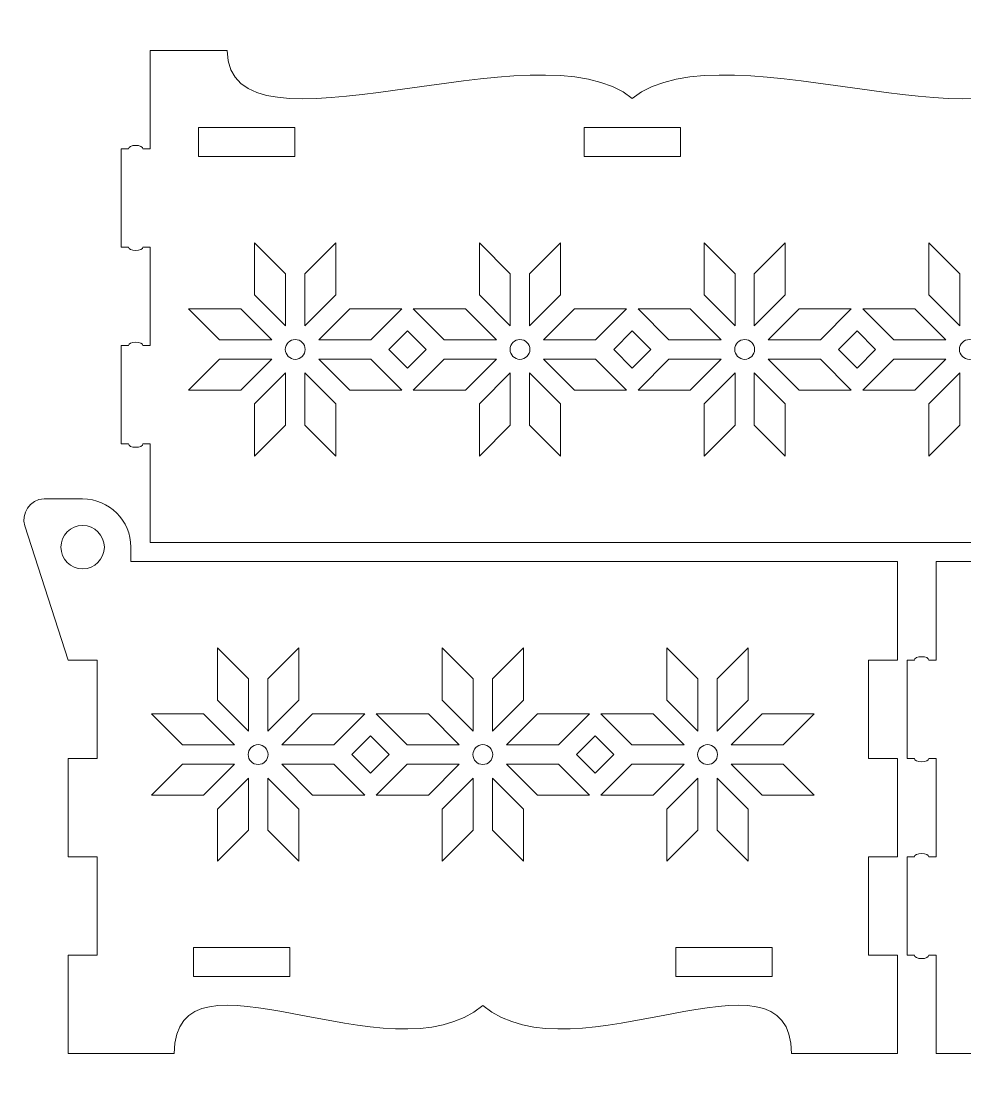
# Model space of a CAD drawing. Header units: centimetres. Extents: x -10.6 to 10.6, y -15 to 14.7.
# Drawn here: x -10.63 to -0.85, y -15.02 to -4.01 of the extents above; entities that cross this region are included whole.
import ezdxf

# ---------------------------------------------------------------- set-up
doc = ezdxf.new("R2010")
doc.units = ezdxf.units.CM
doc.header["$MEASUREMENT"] = 0
doc.layers.add('layer 1', color=7, linetype='Continuous')

msp = doc.modelspace()

# ---------------------------------------------------------------- linework, layer by layer
at = {"layer": 'layer 1', "color": 250, "lineweight": 9}
for points, knots in [([(-4.29466, -4.81625), (-3.33563, -4.01458), (-0.09466, -5.55295), (-0.09466, -4.31625), (-0.09466, -4.31625), (-0.09466, -4.31625), (0.70534, -4.31625), (0.70534, -4.31625), (0.70534, -4.31625), (0.70534, -4.31625), (0.70534, -5.33625), (0.70534, -5.33625), (0.70534, -5.33625), (0.70534, -5.33625), (0.78034, -5.33625), (0.78034, -5.33625), (0.78034, -5.33625), (0.78034, -5.31692), (0.81392, -5.30125), (0.85534, -5.30125), (0.85534, -5.30125), (0.89676, -5.30125), (0.93034, -5.31692), (0.93034, -5.33625), (0.93034, -5.33625), (0.93034, -5.33625), (1.00534, -5.33625), (1.00534, -5.33625), (1.00534, -5.33625), (1.00534, -5.33625), (1.00534, -6.35625), (1.00534, -6.35625), (1.00534, -6.35625), (1.00534, -6.35625), (0.93034, -6.35625), (0.93034, -6.35625), (0.93034, -6.35625), (0.93034, -6.37558), (0.89676, -6.39125), (0.85534, -6.39125), (0.85534, -6.39125), (0.81392, -6.39125), (0.78034, -6.37558), (0.78034, -6.35625), (0.78034, -6.35625), (0.78034, -6.35625), (0.70534, -6.35625), (0.70534, -6.35625), (0.70534, -6.35625), (0.70534, -6.35625), (0.70534, -7.37625), (0.70534, -7.37625), (0.70534, -7.37625), (0.70534, -7.37625), (0.78034, -7.37625), (0.78034, -7.37625), (0.78034, -7.37625), (0.78034, -7.35692), (0.81392, -7.34125), (0.85534, -7.34125), (0.85534, -7.34125), (0.89676, -7.34125), (0.93034, -7.35692), (0.93034, -7.37625), (0.93034, -7.37625), (0.93034, -7.37625), (1.00534, -7.37625), (1.00534, -7.37625), (1.00534, -7.37625), (1.00534, -7.37625), (1.00534, -8.39625), (1.00534, -8.39625), (1.00534, -8.39625), (1.00534, -8.39625), (0.93034, -8.39625), (0.93034, -8.39625), (0.93034, -8.39625), (0.93034, -8.41558), (0.89676, -8.43125), (0.85534, -8.43125), (0.85534, -8.43125), (0.81392, -8.43125), (0.78034, -8.41558), (0.78034, -8.39625), (0.78034, -8.39625), (0.78034, -8.39625), (0.70534, -8.39625), (0.70534, -8.39625), (0.70534, -8.39625), (0.70534, -8.39625), (0.70534, -9.41625), (0.70534, -9.41625), (0.70534, -9.41625), (0.70534, -9.41625), (-9.29466, -9.41625), (-9.29466, -9.41625), (-9.29466, -9.41625), (-9.29466, -9.41625), (-9.29466, -8.39625), (-9.29466, -8.39625), (-9.29466, -8.39625), (-9.29466, -8.39625), (-9.36966, -8.39625), (-9.36966, -8.39625), (-9.36966, -8.39625), (-9.36966, -8.41558), (-9.40324, -8.43125), (-9.44466, -8.43125), (-9.44466, -8.43125), (-9.48608, -8.43125), (-9.51966, -8.41558), (-9.51966, -8.39625), (-9.51966, -8.39625), (-9.51966, -8.39625), (-9.59466, -8.39625), (-9.59466, -8.39625), (-9.59466, -8.39625), (-9.59466, -8.39625), (-9.59466, -7.37625), (-9.59466, -7.37625), (-9.59466, -7.37625), (-9.59466, -7.37625), (-9.51966, -7.37625), (-9.51966, -7.37625), (-9.51966, -7.37625), (-9.51966, -7.35692), (-9.48608, -7.34125), (-9.44466, -7.34125), (-9.44466, -7.34125), (-9.40324, -7.34125), (-9.36966, -7.35692), (-9.36966, -7.37625), (-9.36966, -7.37625), (-9.36966, -7.37625), (-9.29466, -7.37625), (-9.29466, -7.37625), (-9.29466, -7.37625), (-9.29466, -7.37625), (-9.29466, -6.35625), (-9.29466, -6.35625), (-9.29466, -6.35625), (-9.29466, -6.35625), (-9.36966, -6.35625), (-9.36966, -6.35625), (-9.36966, -6.35625), (-9.36966, -6.37558), (-9.40324, -6.39125), (-9.44466, -6.39125), (-9.44466, -6.39125), (-9.48608, -6.39125), (-9.51966, -6.37558), (-9.51966, -6.35625), (-9.51966, -6.35625), (-9.51966, -6.35625), (-9.59466, -6.35625), (-9.59466, -6.35625), (-9.59466, -6.35625), (-9.59466, -6.35625), (-9.59466, -5.33625), (-9.59466, -5.33625), (-9.59466, -5.33625), (-9.59466, -5.33625), (-9.51966, -5.33625), (-9.51966, -5.33625), (-9.51966, -5.33625), (-9.51966, -5.31692), (-9.48608, -5.30125), (-9.44466, -5.30125), (-9.44466, -5.30125), (-9.40324, -5.30125), (-9.36966, -5.31692), (-9.36966, -5.33625), (-9.36966, -5.33625), (-9.36966, -5.33625), (-9.29466, -5.33625), (-9.29466, -5.33625), (-9.29466, -5.33625), (-9.29466, -5.33625), (-9.29466, -4.31625), (-9.29466, -4.31625), (-9.29466, -4.31625), (-9.29466, -4.31625), (-8.49466, -4.31625), (-8.49466, -4.31625), (-8.49466, -4.31625), (-8.49466, -5.55295), (-5.25369, -4.01458), (-4.29466, -4.81625)], [0, 0, 0, 0, 0.02083333, 0.02083333, 0.02083333, 0.02083333, 0.04166667, 0.04166667, 0.04166667, 0.04166667, 0.0625, 0.0625, 0.0625, 0.0625, 0.08333333, 0.08333333, 0.08333333, 0.08333333, 0.10416667, 0.10416667, 0.10416667, 0.10416667, 0.125, 0.125, 0.125, 0.125, 0.14583333, 0.14583333, 0.14583333, 0.14583333, 0.16666667, 0.16666667, 0.16666667, 0.16666667, 0.1875, 0.1875, 0.1875, 0.1875, 0.20833333, 0.20833333, 0.20833333, 0.20833333, 0.22916667, 0.22916667, 0.22916667, 0.22916667, 0.25, 0.25, 0.25, 0.25, 0.27083333, 0.27083333, 0.27083333, 0.27083333, 0.29166667, 0.29166667, 0.29166667, 0.29166667, 0.3125, 0.3125, 0.3125, 0.3125, 0.33333333, 0.33333333, 0.33333333, 0.33333333, 0.35416667, 0.35416667, 0.35416667, 0.35416667, 0.375, 0.375, 0.375, 0.375, 0.39583333, 0.39583333, 0.39583333, 0.39583333, 0.41666667, 0.41666667, 0.41666667, 0.41666667, 0.4375, 0.4375, 0.4375, 0.4375, 0.45833333, 0.45833333, 0.45833333, 0.45833333, 0.47916667, 0.47916667, 0.47916667, 0.47916667, 0.5, 0.5, 0.5, 0.5, 0.52083333, 0.52083333, 0.52083333, 0.52083333, 0.54166667, 0.54166667, 0.54166667, 0.54166667, 0.5625, 0.5625, 0.5625, 0.5625, 0.58333333, 0.58333333, 0.58333333, 0.58333333, 0.60416667, 0.60416667, 0.60416667, 0.60416667, 0.625, 0.625, 0.625, 0.625, 0.64583333, 0.64583333, 0.64583333, 0.64583333, 0.66666667, 0.66666667, 0.66666667, 0.66666667, 0.6875, 0.6875, 0.6875, 0.6875, 0.70833333, 0.70833333, 0.70833333, 0.70833333, 0.72916667, 0.72916667, 0.72916667, 0.72916667, 0.75, 0.75, 0.75, 0.75, 0.77083333, 0.77083333, 0.77083333, 0.77083333, 0.79166667, 0.79166667, 0.79166667, 0.79166667, 0.8125, 0.8125, 0.8125, 0.8125, 0.83333333, 0.83333333, 0.83333333, 0.83333333, 0.85416667, 0.85416667, 0.85416667, 0.85416667, 0.875, 0.875, 0.875, 0.875, 0.89583333, 0.89583333, 0.89583333, 0.89583333, 0.91666667, 0.91666667, 0.91666667, 0.91666667, 0.9375, 0.9375, 0.9375, 0.9375, 0.95833333, 0.95833333, 0.95833333, 0.95833333, 1, 1, 1, 1]), ([(-8.79466, -5.41625), (-8.79466, -5.41625), (-7.79466, -5.41625), (-7.79466, -5.41625), (-7.79466, -5.41625), (-7.79466, -5.41625), (-7.79466, -5.11625), (-7.79466, -5.11625), (-7.79466, -5.11625), (-7.79466, -5.11625), (-8.79466, -5.11625), (-8.79466, -5.11625), (-8.79466, -5.11625), (-8.79466, -5.11625), (-8.79466, -5.41625), (-8.79466, -5.41625)], [0, 0, 0, 0, 0.2, 0.2, 0.2, 0.2, 0.4, 0.4, 0.4, 0.4, 0.6, 0.6, 0.6, 0.6, 1, 1, 1, 1]), ([(-4.79466, -5.41625), (-4.79466, -5.41625), (-3.79466, -5.41625), (-3.79466, -5.41625), (-3.79466, -5.41625), (-3.79466, -5.41625), (-3.79466, -5.11625), (-3.79466, -5.11625), (-3.79466, -5.11625), (-3.79466, -5.11625), (-4.79466, -5.11625), (-4.79466, -5.11625), (-4.79466, -5.11625), (-4.79466, -5.11625), (-4.79466, -5.41625), (-4.79466, -5.41625)], [0, 0, 0, 0, 0.2, 0.2, 0.2, 0.2, 0.4, 0.4, 0.4, 0.4, 0.6, 0.6, 0.6, 0.6, 1, 1, 1, 1]), ([(-8.21128, -6.85098), (-8.21128, -6.85098), (-8.21128, -6.31028), (-8.21128, -6.31028), (-8.21128, -6.31028), (-8.21128, -6.31028), (-7.89005, -6.63151), (-7.89005, -6.63151), (-7.89005, -6.63151), (-7.89005, -6.63151), (-7.89005, -7.17221), (-7.89005, -7.17221), (-7.89005, -7.17221), (-7.89005, -7.17221), (-8.21128, -6.85098), (-8.21128, -6.85098)], [0, 0, 0, 0, 0.2, 0.2, 0.2, 0.2, 0.4, 0.4, 0.4, 0.4, 0.6, 0.6, 0.6, 0.6, 1, 1, 1, 1]), ([(-7.36882, -6.85098), (-7.36882, -6.85098), (-7.36882, -6.31028), (-7.36882, -6.31028), (-7.36882, -6.31028), (-7.36882, -6.31028), (-7.69005, -6.63151), (-7.69005, -6.63151), (-7.69005, -6.63151), (-7.69005, -6.63151), (-7.69005, -7.17221), (-7.69005, -7.17221), (-7.69005, -7.17221), (-7.69005, -7.17221), (-7.36882, -6.85098), (-7.36882, -6.85098)], [0, 0, 0, 0, 0.2, 0.2, 0.2, 0.2, 0.4, 0.4, 0.4, 0.4, 0.6, 0.6, 0.6, 0.6, 1, 1, 1, 1]), ([(-5.88102, -6.85098), (-5.88102, -6.85098), (-5.88102, -6.31028), (-5.88102, -6.31028), (-5.88102, -6.31028), (-5.88102, -6.31028), (-5.55979, -6.63151), (-5.55979, -6.63151), (-5.55979, -6.63151), (-5.55979, -6.63151), (-5.55979, -7.17221), (-5.55979, -7.17221), (-5.55979, -7.17221), (-5.55979, -7.17221), (-5.88102, -6.85098), (-5.88102, -6.85098)], [0, 0, 0, 0, 0.2, 0.2, 0.2, 0.2, 0.4, 0.4, 0.4, 0.4, 0.6, 0.6, 0.6, 0.6, 1, 1, 1, 1]), ([(-5.03856, -6.85098), (-5.03856, -6.85098), (-5.03856, -6.31028), (-5.03856, -6.31028), (-5.03856, -6.31028), (-5.03856, -6.31028), (-5.35979, -6.63151), (-5.35979, -6.63151), (-5.35979, -6.63151), (-5.35979, -6.63151), (-5.35979, -7.17221), (-5.35979, -7.17221), (-5.35979, -7.17221), (-5.35979, -7.17221), (-5.03856, -6.85098), (-5.03856, -6.85098)], [0, 0, 0, 0, 0.2, 0.2, 0.2, 0.2, 0.4, 0.4, 0.4, 0.4, 0.6, 0.6, 0.6, 0.6, 1, 1, 1, 1]), ([(-3.55076, -6.85098), (-3.55076, -6.85098), (-3.55076, -6.31028), (-3.55076, -6.31028), (-3.55076, -6.31028), (-3.55076, -6.31028), (-3.22953, -6.63151), (-3.22953, -6.63151), (-3.22953, -6.63151), (-3.22953, -6.63151), (-3.22953, -7.17221), (-3.22953, -7.17221), (-3.22953, -7.17221), (-3.22953, -7.17221), (-3.55076, -6.85098), (-3.55076, -6.85098)], [0, 0, 0, 0, 0.2, 0.2, 0.2, 0.2, 0.4, 0.4, 0.4, 0.4, 0.6, 0.6, 0.6, 0.6, 1, 1, 1, 1]), ([(-2.7083, -6.85098), (-2.7083, -6.85098), (-2.7083, -6.31028), (-2.7083, -6.31028), (-2.7083, -6.31028), (-2.7083, -6.31028), (-3.02953, -6.63151), (-3.02953, -6.63151), (-3.02953, -6.63151), (-3.02953, -6.63151), (-3.02953, -7.17221), (-3.02953, -7.17221), (-3.02953, -7.17221), (-3.02953, -7.17221), (-2.7083, -6.85098), (-2.7083, -6.85098)], [0, 0, 0, 0, 0.2, 0.2, 0.2, 0.2, 0.4, 0.4, 0.4, 0.4, 0.6, 0.6, 0.6, 0.6, 1, 1, 1, 1]), ([(-1.2205, -6.85098), (-1.2205, -6.85098), (-1.2205, -6.31028), (-1.2205, -6.31028), (-1.2205, -6.31028), (-1.2205, -6.31028), (-0.89927, -6.63151), (-0.89927, -6.63151), (-0.89927, -6.63151), (-0.89927, -6.63151), (-0.89927, -7.17221), (-0.89927, -7.17221), (-0.89927, -7.17221), (-0.89927, -7.17221), (-1.2205, -6.85098), (-1.2205, -6.85098)], [0, 0, 0, 0, 0.2, 0.2, 0.2, 0.2, 0.4, 0.4, 0.4, 0.4, 0.6, 0.6, 0.6, 0.6, 1, 1, 1, 1]), ([(-8.35532, -6.99502), (-8.35532, -6.99502), (-8.89602, -6.99502), (-8.89602, -6.99502), (-8.89602, -6.99502), (-8.89602, -6.99502), (-8.57479, -7.31625), (-8.57479, -7.31625), (-8.57479, -7.31625), (-8.57479, -7.31625), (-8.03409, -7.31625), (-8.03409, -7.31625), (-8.03409, -7.31625), (-8.03409, -7.31625), (-8.35532, -6.99502), (-8.35532, -6.99502)], [0, 0, 0, 0, 0.2, 0.2, 0.2, 0.2, 0.4, 0.4, 0.4, 0.4, 0.6, 0.6, 0.6, 0.6, 1, 1, 1, 1]), ([(-7.22478, -6.99502), (-7.22478, -6.99502), (-6.68408, -6.99502), (-6.68408, -6.99502), (-6.68408, -6.99502), (-6.68408, -6.99502), (-7.00531, -7.31625), (-7.00531, -7.31625), (-7.00531, -7.31625), (-7.00531, -7.31625), (-7.54601, -7.31625), (-7.54601, -7.31625), (-7.54601, -7.31625), (-7.54601, -7.31625), (-7.22478, -6.99502), (-7.22478, -6.99502)], [0, 0, 0, 0, 0.2, 0.2, 0.2, 0.2, 0.4, 0.4, 0.4, 0.4, 0.6, 0.6, 0.6, 0.6, 1, 1, 1, 1]), ([(-6.02506, -6.99502), (-6.02506, -6.99502), (-6.56576, -6.99502), (-6.56576, -6.99502), (-6.56576, -6.99502), (-6.56576, -6.99502), (-6.24453, -7.31625), (-6.24453, -7.31625), (-6.24453, -7.31625), (-6.24453, -7.31625), (-5.70383, -7.31625), (-5.70383, -7.31625), (-5.70383, -7.31625), (-5.70383, -7.31625), (-6.02506, -6.99502), (-6.02506, -6.99502)], [0, 0, 0, 0, 0.2, 0.2, 0.2, 0.2, 0.4, 0.4, 0.4, 0.4, 0.6, 0.6, 0.6, 0.6, 1, 1, 1, 1]), ([(-4.89452, -6.99502), (-4.89452, -6.99502), (-4.35382, -6.99502), (-4.35382, -6.99502), (-4.35382, -6.99502), (-4.35382, -6.99502), (-4.67505, -7.31625), (-4.67505, -7.31625), (-4.67505, -7.31625), (-4.67505, -7.31625), (-5.21575, -7.31625), (-5.21575, -7.31625), (-5.21575, -7.31625), (-5.21575, -7.31625), (-4.89452, -6.99502), (-4.89452, -6.99502)], [0, 0, 0, 0, 0.2, 0.2, 0.2, 0.2, 0.4, 0.4, 0.4, 0.4, 0.6, 0.6, 0.6, 0.6, 1, 1, 1, 1]), ([(-3.6948, -6.99502), (-3.6948, -6.99502), (-4.2355, -6.99502), (-4.2355, -6.99502), (-4.2355, -6.99502), (-4.2355, -6.99502), (-3.91427, -7.31625), (-3.91427, -7.31625), (-3.91427, -7.31625), (-3.91427, -7.31625), (-3.37357, -7.31625), (-3.37357, -7.31625), (-3.37357, -7.31625), (-3.37357, -7.31625), (-3.6948, -6.99502), (-3.6948, -6.99502)], [0, 0, 0, 0, 0.2, 0.2, 0.2, 0.2, 0.4, 0.4, 0.4, 0.4, 0.6, 0.6, 0.6, 0.6, 1, 1, 1, 1]), ([(-2.56426, -6.99502), (-2.56426, -6.99502), (-2.02356, -6.99502), (-2.02356, -6.99502), (-2.02356, -6.99502), (-2.02356, -6.99502), (-2.34479, -7.31625), (-2.34479, -7.31625), (-2.34479, -7.31625), (-2.34479, -7.31625), (-2.88549, -7.31625), (-2.88549, -7.31625), (-2.88549, -7.31625), (-2.88549, -7.31625), (-2.56426, -6.99502), (-2.56426, -6.99502)], [0, 0, 0, 0, 0.2, 0.2, 0.2, 0.2, 0.4, 0.4, 0.4, 0.4, 0.6, 0.6, 0.6, 0.6, 1, 1, 1, 1]), ([(-1.36454, -6.99502), (-1.36454, -6.99502), (-1.90524, -6.99502), (-1.90524, -6.99502), (-1.90524, -6.99502), (-1.90524, -6.99502), (-1.58401, -7.31625), (-1.58401, -7.31625), (-1.58401, -7.31625), (-1.58401, -7.31625), (-1.04331, -7.31625), (-1.04331, -7.31625), (-1.04331, -7.31625), (-1.04331, -7.31625), (-1.36454, -6.99502), (-1.36454, -6.99502)], [0, 0, 0, 0, 0.2, 0.2, 0.2, 0.2, 0.4, 0.4, 0.4, 0.4, 0.6, 0.6, 0.6, 0.6, 1, 1, 1, 1]), ([(-6.62492, -7.60925), (-6.62492, -7.60925), (-6.43192, -7.41625), (-6.43192, -7.41625), (-6.43192, -7.41625), (-6.43192, -7.41625), (-6.62492, -7.22325), (-6.62492, -7.22325), (-6.62492, -7.22325), (-6.62492, -7.22325), (-6.81792, -7.41625), (-6.81792, -7.41625), (-6.81792, -7.41625), (-6.81792, -7.41625), (-6.62492, -7.60925), (-6.62492, -7.60925)], [0, 0, 0, 0, 0.2, 0.2, 0.2, 0.2, 0.4, 0.4, 0.4, 0.4, 0.6, 0.6, 0.6, 0.6, 1, 1, 1, 1]), ([(-4.29466, -7.60925), (-4.29466, -7.60925), (-4.10166, -7.41625), (-4.10166, -7.41625), (-4.10166, -7.41625), (-4.10166, -7.41625), (-4.29466, -7.22325), (-4.29466, -7.22325), (-4.29466, -7.22325), (-4.29466, -7.22325), (-4.48766, -7.41625), (-4.48766, -7.41625), (-4.48766, -7.41625), (-4.48766, -7.41625), (-4.29466, -7.60925), (-4.29466, -7.60925)], [0, 0, 0, 0, 0.2, 0.2, 0.2, 0.2, 0.4, 0.4, 0.4, 0.4, 0.6, 0.6, 0.6, 0.6, 1, 1, 1, 1]), ([(-1.9644, -7.60925), (-1.9644, -7.60925), (-2.1574, -7.41625), (-2.1574, -7.41625), (-2.1574, -7.41625), (-2.1574, -7.41625), (-1.9644, -7.22325), (-1.9644, -7.22325), (-1.9644, -7.22325), (-1.9644, -7.22325), (-1.7714, -7.41625), (-1.7714, -7.41625), (-1.7714, -7.41625), (-1.7714, -7.41625), (-1.9644, -7.60925), (-1.9644, -7.60925)], [0, 0, 0, 0, 0.2, 0.2, 0.2, 0.2, 0.4, 0.4, 0.4, 0.4, 0.6, 0.6, 0.6, 0.6, 1, 1, 1, 1]), ([(-7.79005, -7.51926), (-7.73316, -7.51926), (-7.68704, -7.47314), (-7.68704, -7.41625), (-7.68704, -7.41625), (-7.68704, -7.35936), (-7.73316, -7.31324), (-7.79005, -7.31324), (-7.79005, -7.31324), (-7.84694, -7.31324), (-7.89306, -7.35936), (-7.89306, -7.41625), (-7.89306, -7.41625), (-7.89306, -7.47314), (-7.84694, -7.51926), (-7.79005, -7.51926)], [0, 0, 0, 0, 0.2, 0.2, 0.2, 0.2, 0.4, 0.4, 0.4, 0.4, 0.6, 0.6, 0.6, 0.6, 1, 1, 1, 1]), ([(-5.45979, -7.51926), (-5.4029, -7.51926), (-5.35678, -7.47314), (-5.35678, -7.41625), (-5.35678, -7.41625), (-5.35678, -7.35936), (-5.4029, -7.31324), (-5.45979, -7.31324), (-5.45979, -7.31324), (-5.51668, -7.31324), (-5.5628, -7.35936), (-5.5628, -7.41625), (-5.5628, -7.41625), (-5.5628, -7.47314), (-5.51668, -7.51926), (-5.45979, -7.51926)], [0, 0, 0, 0, 0.2, 0.2, 0.2, 0.2, 0.4, 0.4, 0.4, 0.4, 0.6, 0.6, 0.6, 0.6, 1, 1, 1, 1]), ([(-3.12953, -7.51926), (-3.07264, -7.51926), (-3.02652, -7.47314), (-3.02652, -7.41625), (-3.02652, -7.41625), (-3.02652, -7.35936), (-3.07264, -7.31324), (-3.12953, -7.31324), (-3.12953, -7.31324), (-3.18642, -7.31324), (-3.23254, -7.35936), (-3.23254, -7.41625), (-3.23254, -7.41625), (-3.23254, -7.47314), (-3.18642, -7.51926), (-3.12953, -7.51926)], [0, 0, 0, 0, 0.2, 0.2, 0.2, 0.2, 0.4, 0.4, 0.4, 0.4, 0.6, 0.6, 0.6, 0.6, 1, 1, 1, 1]), ([(-0.79927, -7.51926), (-0.85616, -7.51926), (-0.90228, -7.47314), (-0.90228, -7.41625), (-0.90228, -7.41625), (-0.90228, -7.35936), (-0.85616, -7.31324), (-0.79927, -7.31324), (-0.79927, -7.31324), (-0.74238, -7.31324), (-0.69626, -7.35936), (-0.69626, -7.41625), (-0.69626, -7.41625), (-0.69626, -7.47314), (-0.74238, -7.51926), (-0.79927, -7.51926)], [0, 0, 0, 0, 0.2, 0.2, 0.2, 0.2, 0.4, 0.4, 0.4, 0.4, 0.6, 0.6, 0.6, 0.6, 1, 1, 1, 1]), ([(-8.35532, -7.83748), (-8.35532, -7.83748), (-8.89602, -7.83748), (-8.89602, -7.83748), (-8.89602, -7.83748), (-8.89602, -7.83748), (-8.57479, -7.51625), (-8.57479, -7.51625), (-8.57479, -7.51625), (-8.57479, -7.51625), (-8.03409, -7.51625), (-8.03409, -7.51625), (-8.03409, -7.51625), (-8.03409, -7.51625), (-8.35532, -7.83748), (-8.35532, -7.83748)], [0, 0, 0, 0, 0.2, 0.2, 0.2, 0.2, 0.4, 0.4, 0.4, 0.4, 0.6, 0.6, 0.6, 0.6, 1, 1, 1, 1]), ([(-7.22478, -7.83748), (-7.22478, -7.83748), (-6.68408, -7.83748), (-6.68408, -7.83748), (-6.68408, -7.83748), (-6.68408, -7.83748), (-7.00531, -7.51625), (-7.00531, -7.51625), (-7.00531, -7.51625), (-7.00531, -7.51625), (-7.54601, -7.51625), (-7.54601, -7.51625), (-7.54601, -7.51625), (-7.54601, -7.51625), (-7.22478, -7.83748), (-7.22478, -7.83748)], [0, 0, 0, 0, 0.2, 0.2, 0.2, 0.2, 0.4, 0.4, 0.4, 0.4, 0.6, 0.6, 0.6, 0.6, 1, 1, 1, 1]), ([(-6.02506, -7.83748), (-6.02506, -7.83748), (-6.56576, -7.83748), (-6.56576, -7.83748), (-6.56576, -7.83748), (-6.56576, -7.83748), (-6.24453, -7.51625), (-6.24453, -7.51625), (-6.24453, -7.51625), (-6.24453, -7.51625), (-5.70383, -7.51625), (-5.70383, -7.51625), (-5.70383, -7.51625), (-5.70383, -7.51625), (-6.02506, -7.83748), (-6.02506, -7.83748)], [0, 0, 0, 0, 0.2, 0.2, 0.2, 0.2, 0.4, 0.4, 0.4, 0.4, 0.6, 0.6, 0.6, 0.6, 1, 1, 1, 1]), ([(-4.89452, -7.83748), (-4.89452, -7.83748), (-4.35382, -7.83748), (-4.35382, -7.83748), (-4.35382, -7.83748), (-4.35382, -7.83748), (-4.67505, -7.51625), (-4.67505, -7.51625), (-4.67505, -7.51625), (-4.67505, -7.51625), (-5.21575, -7.51625), (-5.21575, -7.51625), (-5.21575, -7.51625), (-5.21575, -7.51625), (-4.89452, -7.83748), (-4.89452, -7.83748)], [0, 0, 0, 0, 0.2, 0.2, 0.2, 0.2, 0.4, 0.4, 0.4, 0.4, 0.6, 0.6, 0.6, 0.6, 1, 1, 1, 1]), ([(-3.6948, -7.83748), (-3.6948, -7.83748), (-4.2355, -7.83748), (-4.2355, -7.83748), (-4.2355, -7.83748), (-4.2355, -7.83748), (-3.91427, -7.51625), (-3.91427, -7.51625), (-3.91427, -7.51625), (-3.91427, -7.51625), (-3.37357, -7.51625), (-3.37357, -7.51625), (-3.37357, -7.51625), (-3.37357, -7.51625), (-3.6948, -7.83748), (-3.6948, -7.83748)], [0, 0, 0, 0, 0.2, 0.2, 0.2, 0.2, 0.4, 0.4, 0.4, 0.4, 0.6, 0.6, 0.6, 0.6, 1, 1, 1, 1]), ([(-2.56426, -7.83748), (-2.56426, -7.83748), (-2.02356, -7.83748), (-2.02356, -7.83748), (-2.02356, -7.83748), (-2.02356, -7.83748), (-2.34479, -7.51625), (-2.34479, -7.51625), (-2.34479, -7.51625), (-2.34479, -7.51625), (-2.88549, -7.51625), (-2.88549, -7.51625), (-2.88549, -7.51625), (-2.88549, -7.51625), (-2.56426, -7.83748), (-2.56426, -7.83748)], [0, 0, 0, 0, 0.2, 0.2, 0.2, 0.2, 0.4, 0.4, 0.4, 0.4, 0.6, 0.6, 0.6, 0.6, 1, 1, 1, 1]), ([(-1.36454, -7.83748), (-1.36454, -7.83748), (-1.90524, -7.83748), (-1.90524, -7.83748), (-1.90524, -7.83748), (-1.90524, -7.83748), (-1.58401, -7.51625), (-1.58401, -7.51625), (-1.58401, -7.51625), (-1.58401, -7.51625), (-1.04331, -7.51625), (-1.04331, -7.51625), (-1.04331, -7.51625), (-1.04331, -7.51625), (-1.36454, -7.83748), (-1.36454, -7.83748)], [0, 0, 0, 0, 0.2, 0.2, 0.2, 0.2, 0.4, 0.4, 0.4, 0.4, 0.6, 0.6, 0.6, 0.6, 1, 1, 1, 1]), ([(-8.21128, -7.98152), (-8.21128, -7.98152), (-8.21128, -8.52222), (-8.21128, -8.52222), (-8.21128, -8.52222), (-8.21128, -8.52222), (-7.89005, -8.20099), (-7.89005, -8.20099), (-7.89005, -8.20099), (-7.89005, -8.20099), (-7.89005, -7.66029), (-7.89005, -7.66029), (-7.89005, -7.66029), (-7.89005, -7.66029), (-8.21128, -7.98152), (-8.21128, -7.98152)], [0, 0, 0, 0, 0.2, 0.2, 0.2, 0.2, 0.4, 0.4, 0.4, 0.4, 0.6, 0.6, 0.6, 0.6, 1, 1, 1, 1]), ([(-7.36882, -7.98152), (-7.36882, -7.98152), (-7.36882, -8.52222), (-7.36882, -8.52222), (-7.36882, -8.52222), (-7.36882, -8.52222), (-7.69005, -8.20099), (-7.69005, -8.20099), (-7.69005, -8.20099), (-7.69005, -8.20099), (-7.69005, -7.66029), (-7.69005, -7.66029), (-7.69005, -7.66029), (-7.69005, -7.66029), (-7.36882, -7.98152), (-7.36882, -7.98152)], [0, 0, 0, 0, 0.2, 0.2, 0.2, 0.2, 0.4, 0.4, 0.4, 0.4, 0.6, 0.6, 0.6, 0.6, 1, 1, 1, 1]), ([(-5.88102, -7.98152), (-5.88102, -7.98152), (-5.88102, -8.52222), (-5.88102, -8.52222), (-5.88102, -8.52222), (-5.88102, -8.52222), (-5.55979, -8.20099), (-5.55979, -8.20099), (-5.55979, -8.20099), (-5.55979, -8.20099), (-5.55979, -7.66029), (-5.55979, -7.66029), (-5.55979, -7.66029), (-5.55979, -7.66029), (-5.88102, -7.98152), (-5.88102, -7.98152)], [0, 0, 0, 0, 0.2, 0.2, 0.2, 0.2, 0.4, 0.4, 0.4, 0.4, 0.6, 0.6, 0.6, 0.6, 1, 1, 1, 1]), ([(-5.03856, -7.98152), (-5.03856, -7.98152), (-5.03856, -8.52222), (-5.03856, -8.52222), (-5.03856, -8.52222), (-5.03856, -8.52222), (-5.35979, -8.20099), (-5.35979, -8.20099), (-5.35979, -8.20099), (-5.35979, -8.20099), (-5.35979, -7.66029), (-5.35979, -7.66029), (-5.35979, -7.66029), (-5.35979, -7.66029), (-5.03856, -7.98152), (-5.03856, -7.98152)], [0, 0, 0, 0, 0.2, 0.2, 0.2, 0.2, 0.4, 0.4, 0.4, 0.4, 0.6, 0.6, 0.6, 0.6, 1, 1, 1, 1]), ([(-3.55076, -7.98152), (-3.55076, -7.98152), (-3.55076, -8.52222), (-3.55076, -8.52222), (-3.55076, -8.52222), (-3.55076, -8.52222), (-3.22953, -8.20099), (-3.22953, -8.20099), (-3.22953, -8.20099), (-3.22953, -8.20099), (-3.22953, -7.66029), (-3.22953, -7.66029), (-3.22953, -7.66029), (-3.22953, -7.66029), (-3.55076, -7.98152), (-3.55076, -7.98152)], [0, 0, 0, 0, 0.2, 0.2, 0.2, 0.2, 0.4, 0.4, 0.4, 0.4, 0.6, 0.6, 0.6, 0.6, 1, 1, 1, 1]), ([(-2.7083, -7.98152), (-2.7083, -7.98152), (-2.7083, -8.52222), (-2.7083, -8.52222), (-2.7083, -8.52222), (-2.7083, -8.52222), (-3.02953, -8.20099), (-3.02953, -8.20099), (-3.02953, -8.20099), (-3.02953, -8.20099), (-3.02953, -7.66029), (-3.02953, -7.66029), (-3.02953, -7.66029), (-3.02953, -7.66029), (-2.7083, -7.98152), (-2.7083, -7.98152)], [0, 0, 0, 0, 0.2, 0.2, 0.2, 0.2, 0.4, 0.4, 0.4, 0.4, 0.6, 0.6, 0.6, 0.6, 1, 1, 1, 1]), ([(-1.2205, -7.98152), (-1.2205, -7.98152), (-1.2205, -8.52222), (-1.2205, -8.52222), (-1.2205, -8.52222), (-1.2205, -8.52222), (-0.89927, -8.20099), (-0.89927, -8.20099), (-0.89927, -8.20099), (-0.89927, -8.20099), (-0.89927, -7.66029), (-0.89927, -7.66029), (-0.89927, -7.66029), (-0.89927, -7.66029), (-1.2205, -7.98152), (-1.2205, -7.98152)], [0, 0, 0, 0, 0.2, 0.2, 0.2, 0.2, 0.4, 0.4, 0.4, 0.4, 0.6, 0.6, 0.6, 0.6, 1, 1, 1, 1]), ([(-10.5947, -9.24385), (-10.5947, -9.24385), (-10.14466, -10.63625), (-10.14466, -10.63625), (-10.14466, -10.63625), (-10.14466, -10.63625), (-9.84466, -10.63625), (-9.84466, -10.63625), (-9.84466, -10.63625), (-9.84466, -10.63625), (-9.84466, -11.65625), (-9.84466, -11.65625), (-9.84466, -11.65625), (-9.84466, -11.65625), (-10.14466, -11.65625), (-10.14466, -11.65625), (-10.14466, -11.65625), (-10.14466, -11.65625), (-10.14466, -12.67625), (-10.14466, -12.67625), (-10.14466, -12.67625), (-10.14466, -12.67625), (-9.84466, -12.67625), (-9.84466, -12.67625), (-9.84466, -12.67625), (-9.84466, -12.67625), (-9.84466, -13.69625), (-9.84466, -13.69625), (-9.84466, -13.69625), (-9.84466, -13.69625), (-10.14466, -13.69625), (-10.14466, -13.69625), (-10.14466, -13.69625), (-10.14466, -13.69625), (-10.14466, -14.71625), (-10.14466, -14.71625), (-10.14466, -14.71625), (-10.14466, -14.71625), (-9.04466, -14.71625), (-9.04466, -14.71625), (-9.04466, -14.71625), (-9.04466, -13.47955), (-6.80369, -15.01792), (-5.84466, -14.21625), (-5.84466, -14.21625), (-4.88563, -15.01792), (-2.64466, -13.47955), (-2.64466, -14.71625), (-2.64466, -14.71625), (-2.64466, -14.71625), (-1.54466, -14.71625), (-1.54466, -14.71625), (-1.54466, -14.71625), (-1.54466, -14.71625), (-1.54466, -13.69625), (-1.54466, -13.69625), (-1.54466, -13.69625), (-1.54466, -13.69625), (-1.84466, -13.69625), (-1.84466, -13.69625), (-1.84466, -13.69625), (-1.84466, -13.69625), (-1.84466, -12.67625), (-1.84466, -12.67625), (-1.84466, -12.67625), (-1.84466, -12.67625), (-1.54466, -12.67625), (-1.54466, -12.67625), (-1.54466, -12.67625), (-1.54466, -12.67625), (-1.54466, -11.65625), (-1.54466, -11.65625), (-1.54466, -11.65625), (-1.54466, -11.65625), (-1.84466, -11.65625), (-1.84466, -11.65625), (-1.84466, -11.65625), (-1.84466, -11.65625), (-1.84466, -10.63625), (-1.84466, -10.63625), (-1.84466, -10.63625), (-1.84466, -10.63625), (-1.54466, -10.63625), (-1.54466, -10.63625), (-1.54466, -10.63625), (-1.54466, -10.63625), (-1.54466, -9.61625), (-1.54466, -9.61625), (-1.54466, -9.61625), (-1.54466, -9.61625), (-9.49466, -9.61625), (-9.49466, -9.61625), (-9.49466, -9.61625), (-9.49466, -9.61625), (-9.49466, -9.46625), (-9.49466, -9.46625), (-9.49466, -9.46625), (-9.49466, -9.19011), (-9.71852, -8.96625), (-9.99466, -8.96625), (-9.99466, -8.96625), (-9.99466, -8.96625), (-10.39336, -8.96625), (-10.39336, -8.96625), (-10.39336, -8.96625), (-10.54647, -8.96625), (-10.63176, -9.12651), (-10.5947, -9.24385)], [0, 0, 0, 0, 0.03571429, 0.03571429, 0.03571429, 0.03571429, 0.07142857, 0.07142857, 0.07142857, 0.07142857, 0.10714286, 0.10714286, 0.10714286, 0.10714286, 0.14285714, 0.14285714, 0.14285714, 0.14285714, 0.17857143, 0.17857143, 0.17857143, 0.17857143, 0.21428571, 0.21428571, 0.21428571, 0.21428571, 0.25, 0.25, 0.25, 0.25, 0.28571429, 0.28571429, 0.28571429, 0.28571429, 0.32142857, 0.32142857, 0.32142857, 0.32142857, 0.35714286, 0.35714286, 0.35714286, 0.35714286, 0.39285714, 0.39285714, 0.39285714, 0.39285714, 0.42857143, 0.42857143, 0.42857143, 0.42857143, 0.46428571, 0.46428571, 0.46428571, 0.46428571, 0.5, 0.5, 0.5, 0.5, 0.53571429, 0.53571429, 0.53571429, 0.53571429, 0.57142857, 0.57142857, 0.57142857, 0.57142857, 0.60714286, 0.60714286, 0.60714286, 0.60714286, 0.64285714, 0.64285714, 0.64285714, 0.64285714, 0.67857143, 0.67857143, 0.67857143, 0.67857143, 0.71428571, 0.71428571, 0.71428571, 0.71428571, 0.75, 0.75, 0.75, 0.75, 0.78571429, 0.78571429, 0.78571429, 0.78571429, 0.82142857, 0.82142857, 0.82142857, 0.82142857, 0.85714286, 0.85714286, 0.85714286, 0.85714286, 0.89285714, 0.89285714, 0.89285714, 0.89285714, 0.92857143, 0.92857143, 0.92857143, 0.92857143, 1, 1, 1, 1]), ([(-10.21966, -9.46625), (-10.21966, -9.34199), (-10.11892, -9.24125), (-9.99466, -9.24125), (-9.99466, -9.24125), (-9.8704, -9.24125), (-9.76966, -9.34199), (-9.76966, -9.46625), (-9.76966, -9.46625), (-9.76966, -9.59051), (-9.8704, -9.69125), (-9.99466, -9.69125), (-9.99466, -9.69125), (-10.11892, -9.69125), (-10.21966, -9.59051), (-10.21966, -9.46625)], [0, 0, 0, 0, 0.2, 0.2, 0.2, 0.2, 0.4, 0.4, 0.4, 0.4, 0.6, 0.6, 0.6, 0.6, 1, 1, 1, 1]), ([(3.85534, -14.21625), (2.89631, -15.01792), (-0.34466, -13.47955), (-0.34466, -14.71625), (-0.34466, -14.71625), (-0.34466, -14.71625), (-1.14466, -14.71625), (-1.14466, -14.71625), (-1.14466, -14.71625), (-1.14466, -14.71625), (-1.14466, -13.69625), (-1.14466, -13.69625), (-1.14466, -13.69625), (-1.14466, -13.69625), (-1.21966, -13.69625), (-1.21966, -13.69625), (-1.21966, -13.69625), (-1.21966, -13.71558), (-1.25324, -13.73125), (-1.29466, -13.73125), (-1.29466, -13.73125), (-1.33608, -13.73125), (-1.36966, -13.71558), (-1.36966, -13.69625), (-1.36966, -13.69625), (-1.36966, -13.69625), (-1.44466, -13.69625), (-1.44466, -13.69625), (-1.44466, -13.69625), (-1.44466, -13.69625), (-1.44466, -12.67625), (-1.44466, -12.67625), (-1.44466, -12.67625), (-1.44466, -12.67625), (-1.36966, -12.67625), (-1.36966, -12.67625), (-1.36966, -12.67625), (-1.36966, -12.65692), (-1.33608, -12.64125), (-1.29466, -12.64125), (-1.29466, -12.64125), (-1.25324, -12.64125), (-1.21966, -12.65692), (-1.21966, -12.67625), (-1.21966, -12.67625), (-1.21966, -12.67625), (-1.14466, -12.67625), (-1.14466, -12.67625), (-1.14466, -12.67625), (-1.14466, -12.67625), (-1.14466, -11.65625), (-1.14466, -11.65625), (-1.14466, -11.65625), (-1.14466, -11.65625), (-1.21966, -11.65625), (-1.21966, -11.65625), (-1.21966, -11.65625), (-1.21966, -11.67558), (-1.25324, -11.69125), (-1.29466, -11.69125), (-1.29466, -11.69125), (-1.33608, -11.69125), (-1.36966, -11.67558), (-1.36966, -11.65625), (-1.36966, -11.65625), (-1.36966, -11.65625), (-1.44466, -11.65625), (-1.44466, -11.65625), (-1.44466, -11.65625), (-1.44466, -11.65625), (-1.44466, -10.63625), (-1.44466, -10.63625), (-1.44466, -10.63625), (-1.44466, -10.63625), (-1.36966, -10.63625), (-1.36966, -10.63625), (-1.36966, -10.63625), (-1.36966, -10.61692), (-1.33608, -10.60125), (-1.29466, -10.60125), (-1.29466, -10.60125), (-1.25324, -10.60125), (-1.21966, -10.61692), (-1.21966, -10.63625), (-1.21966, -10.63625), (-1.21966, -10.63625), (-1.14466, -10.63625), (-1.14466, -10.63625), (-1.14466, -10.63625), (-1.14466, -10.63625), (-1.14466, -9.61625), (-1.14466, -9.61625), (-1.14466, -9.61625), (-1.14466, -9.61625), (8.85534, -9.61625), (8.85534, -9.61625), (8.85534, -9.61625), (8.85534, -9.61625), (8.85534, -10.63625), (8.85534, -10.63625), (8.85534, -10.63625), (8.85534, -10.63625), (8.93034, -10.63625), (8.93034, -10.63625), (8.93034, -10.63625), (8.93034, -10.61692), (8.96392, -10.60125), (9.00534, -10.60125), (9.00534, -10.60125), (9.04676, -10.60125), (9.08034, -10.61692), (9.08034, -10.63625), (9.08034, -10.63625), (9.08034, -10.63625), (9.15534, -10.63625), (9.15534, -10.63625), (9.15534, -10.63625), (9.15534, -10.63625), (9.15534, -11.65625), (9.15534, -11.65625), (9.15534, -11.65625), (9.15534, -11.65625), (9.08034, -11.65625), (9.08034, -11.65625), (9.08034, -11.65625), (9.08034, -11.67558), (9.04676, -11.69125), (9.00534, -11.69125), (9.00534, -11.69125), (8.96392, -11.69125), (8.93034, -11.67558), (8.93034, -11.65625), (8.93034, -11.65625), (8.93034, -11.65625), (8.85534, -11.65625), (8.85534, -11.65625), (8.85534, -11.65625), (8.85534, -11.65625), (8.85534, -12.67625), (8.85534, -12.67625), (8.85534, -12.67625), (8.85534, -12.67625), (8.93034, -12.67625), (8.93034, -12.67625), (8.93034, -12.67625), (8.93034, -12.65692), (8.96392, -12.64125), (9.00534, -12.64125), (9.00534, -12.64125), (9.04676, -12.64125), (9.08034, -12.65692), (9.08034, -12.67625), (9.08034, -12.67625), (9.08034, -12.67625), (9.15534, -12.67625), (9.15534, -12.67625), (9.15534, -12.67625), (9.15534, -12.67625), (9.15534, -13.69625), (9.15534, -13.69625), (9.15534, -13.69625), (9.15534, -13.69625), (9.08034, -13.69625), (9.08034, -13.69625), (9.08034, -13.69625), (9.08034, -13.71558), (9.04676, -13.73125), (9.00534, -13.73125), (9.00534, -13.73125), (8.96392, -13.73125), (8.93034, -13.71558), (8.93034, -13.69625), (8.93034, -13.69625), (8.93034, -13.69625), (8.85534, -13.69625), (8.85534, -13.69625), (8.85534, -13.69625), (8.85534, -13.69625), (8.85534, -14.71625), (8.85534, -14.71625), (8.85534, -14.71625), (8.85534, -14.71625), (8.05534, -14.71625), (8.05534, -14.71625), (8.05534, -14.71625), (8.05534, -13.47955), (4.81437, -15.01792), (3.85534, -14.21625)], [0, 0, 0, 0, 0.02083333, 0.02083333, 0.02083333, 0.02083333, 0.04166667, 0.04166667, 0.04166667, 0.04166667, 0.0625, 0.0625, 0.0625, 0.0625, 0.08333333, 0.08333333, 0.08333333, 0.08333333, 0.10416667, 0.10416667, 0.10416667, 0.10416667, 0.125, 0.125, 0.125, 0.125, 0.14583333, 0.14583333, 0.14583333, 0.14583333, 0.16666667, 0.16666667, 0.16666667, 0.16666667, 0.1875, 0.1875, 0.1875, 0.1875, 0.20833333, 0.20833333, 0.20833333, 0.20833333, 0.22916667, 0.22916667, 0.22916667, 0.22916667, 0.25, 0.25, 0.25, 0.25, 0.27083333, 0.27083333, 0.27083333, 0.27083333, 0.29166667, 0.29166667, 0.29166667, 0.29166667, 0.3125, 0.3125, 0.3125, 0.3125, 0.33333333, 0.33333333, 0.33333333, 0.33333333, 0.35416667, 0.35416667, 0.35416667, 0.35416667, 0.375, 0.375, 0.375, 0.375, 0.39583333, 0.39583333, 0.39583333, 0.39583333, 0.41666667, 0.41666667, 0.41666667, 0.41666667, 0.4375, 0.4375, 0.4375, 0.4375, 0.45833333, 0.45833333, 0.45833333, 0.45833333, 0.47916667, 0.47916667, 0.47916667, 0.47916667, 0.5, 0.5, 0.5, 0.5, 0.52083333, 0.52083333, 0.52083333, 0.52083333, 0.54166667, 0.54166667, 0.54166667, 0.54166667, 0.5625, 0.5625, 0.5625, 0.5625, 0.58333333, 0.58333333, 0.58333333, 0.58333333, 0.60416667, 0.60416667, 0.60416667, 0.60416667, 0.625, 0.625, 0.625, 0.625, 0.64583333, 0.64583333, 0.64583333, 0.64583333, 0.66666667, 0.66666667, 0.66666667, 0.66666667, 0.6875, 0.6875, 0.6875, 0.6875, 0.70833333, 0.70833333, 0.70833333, 0.70833333, 0.72916667, 0.72916667, 0.72916667, 0.72916667, 0.75, 0.75, 0.75, 0.75, 0.77083333, 0.77083333, 0.77083333, 0.77083333, 0.79166667, 0.79166667, 0.79166667, 0.79166667, 0.8125, 0.8125, 0.8125, 0.8125, 0.83333333, 0.83333333, 0.83333333, 0.83333333, 0.85416667, 0.85416667, 0.85416667, 0.85416667, 0.875, 0.875, 0.875, 0.875, 0.89583333, 0.89583333, 0.89583333, 0.89583333, 0.91666667, 0.91666667, 0.91666667, 0.91666667, 0.9375, 0.9375, 0.9375, 0.9375, 0.95833333, 0.95833333, 0.95833333, 0.95833333, 1, 1, 1, 1]), ([(-8.59615, -11.05098), (-8.59615, -11.05098), (-8.59615, -10.51028), (-8.59615, -10.51028), (-8.59615, -10.51028), (-8.59615, -10.51028), (-8.27492, -10.83151), (-8.27492, -10.83151), (-8.27492, -10.83151), (-8.27492, -10.83151), (-8.27492, -11.37221), (-8.27492, -11.37221), (-8.27492, -11.37221), (-8.27492, -11.37221), (-8.59615, -11.05098), (-8.59615, -11.05098)], [0, 0, 0, 0, 0.2, 0.2, 0.2, 0.2, 0.4, 0.4, 0.4, 0.4, 0.6, 0.6, 0.6, 0.6, 1, 1, 1, 1]), ([(-7.75369, -11.05098), (-7.75369, -11.05098), (-7.75369, -10.51028), (-7.75369, -10.51028), (-7.75369, -10.51028), (-7.75369, -10.51028), (-8.07492, -10.83151), (-8.07492, -10.83151), (-8.07492, -10.83151), (-8.07492, -10.83151), (-8.07492, -11.37221), (-8.07492, -11.37221), (-8.07492, -11.37221), (-8.07492, -11.37221), (-7.75369, -11.05098), (-7.75369, -11.05098)], [0, 0, 0, 0, 0.2, 0.2, 0.2, 0.2, 0.4, 0.4, 0.4, 0.4, 0.6, 0.6, 0.6, 0.6, 1, 1, 1, 1]), ([(-6.26589, -11.05098), (-6.26589, -11.05098), (-6.26589, -10.51028), (-6.26589, -10.51028), (-6.26589, -10.51028), (-6.26589, -10.51028), (-5.94466, -10.83151), (-5.94466, -10.83151), (-5.94466, -10.83151), (-5.94466, -10.83151), (-5.94466, -11.37221), (-5.94466, -11.37221), (-5.94466, -11.37221), (-5.94466, -11.37221), (-6.26589, -11.05098), (-6.26589, -11.05098)], [0, 0, 0, 0, 0.2, 0.2, 0.2, 0.2, 0.4, 0.4, 0.4, 0.4, 0.6, 0.6, 0.6, 0.6, 1, 1, 1, 1]), ([(-5.42343, -11.05098), (-5.42343, -11.05098), (-5.42343, -10.51028), (-5.42343, -10.51028), (-5.42343, -10.51028), (-5.42343, -10.51028), (-5.74466, -10.83151), (-5.74466, -10.83151), (-5.74466, -10.83151), (-5.74466, -10.83151), (-5.74466, -11.37221), (-5.74466, -11.37221), (-5.74466, -11.37221), (-5.74466, -11.37221), (-5.42343, -11.05098), (-5.42343, -11.05098)], [0, 0, 0, 0, 0.2, 0.2, 0.2, 0.2, 0.4, 0.4, 0.4, 0.4, 0.6, 0.6, 0.6, 0.6, 1, 1, 1, 1]), ([(-3.93563, -11.05098), (-3.93563, -11.05098), (-3.93563, -10.51028), (-3.93563, -10.51028), (-3.93563, -10.51028), (-3.93563, -10.51028), (-3.6144, -10.83151), (-3.6144, -10.83151), (-3.6144, -10.83151), (-3.6144, -10.83151), (-3.6144, -11.37221), (-3.6144, -11.37221), (-3.6144, -11.37221), (-3.6144, -11.37221), (-3.93563, -11.05098), (-3.93563, -11.05098)], [0, 0, 0, 0, 0.2, 0.2, 0.2, 0.2, 0.4, 0.4, 0.4, 0.4, 0.6, 0.6, 0.6, 0.6, 1, 1, 1, 1]), ([(-3.09317, -11.05098), (-3.09317, -11.05098), (-3.09317, -10.51028), (-3.09317, -10.51028), (-3.09317, -10.51028), (-3.09317, -10.51028), (-3.4144, -10.83151), (-3.4144, -10.83151), (-3.4144, -10.83151), (-3.4144, -10.83151), (-3.4144, -11.37221), (-3.4144, -11.37221), (-3.4144, -11.37221), (-3.4144, -11.37221), (-3.09317, -11.05098), (-3.09317, -11.05098)], [0, 0, 0, 0, 0.2, 0.2, 0.2, 0.2, 0.4, 0.4, 0.4, 0.4, 0.6, 0.6, 0.6, 0.6, 1, 1, 1, 1]), ([(-8.74019, -11.19502), (-8.74019, -11.19502), (-9.28089, -11.19502), (-9.28089, -11.19502), (-9.28089, -11.19502), (-9.28089, -11.19502), (-8.95966, -11.51625), (-8.95966, -11.51625), (-8.95966, -11.51625), (-8.95966, -11.51625), (-8.41896, -11.51625), (-8.41896, -11.51625), (-8.41896, -11.51625), (-8.41896, -11.51625), (-8.74019, -11.19502), (-8.74019, -11.19502)], [0, 0, 0, 0, 0.2, 0.2, 0.2, 0.2, 0.4, 0.4, 0.4, 0.4, 0.6, 0.6, 0.6, 0.6, 1, 1, 1, 1]), ([(-7.60965, -11.19502), (-7.60965, -11.19502), (-7.06895, -11.19502), (-7.06895, -11.19502), (-7.06895, -11.19502), (-7.06895, -11.19502), (-7.39018, -11.51625), (-7.39018, -11.51625), (-7.39018, -11.51625), (-7.39018, -11.51625), (-7.93088, -11.51625), (-7.93088, -11.51625), (-7.93088, -11.51625), (-7.93088, -11.51625), (-7.60965, -11.19502), (-7.60965, -11.19502)], [0, 0, 0, 0, 0.2, 0.2, 0.2, 0.2, 0.4, 0.4, 0.4, 0.4, 0.6, 0.6, 0.6, 0.6, 1, 1, 1, 1]), ([(-6.40993, -11.19502), (-6.40993, -11.19502), (-6.95063, -11.19502), (-6.95063, -11.19502), (-6.95063, -11.19502), (-6.95063, -11.19502), (-6.6294, -11.51625), (-6.6294, -11.51625), (-6.6294, -11.51625), (-6.6294, -11.51625), (-6.0887, -11.51625), (-6.0887, -11.51625), (-6.0887, -11.51625), (-6.0887, -11.51625), (-6.40993, -11.19502), (-6.40993, -11.19502)], [0, 0, 0, 0, 0.2, 0.2, 0.2, 0.2, 0.4, 0.4, 0.4, 0.4, 0.6, 0.6, 0.6, 0.6, 1, 1, 1, 1]), ([(-5.27939, -11.19502), (-5.27939, -11.19502), (-4.73869, -11.19502), (-4.73869, -11.19502), (-4.73869, -11.19502), (-4.73869, -11.19502), (-5.05992, -11.51625), (-5.05992, -11.51625), (-5.05992, -11.51625), (-5.05992, -11.51625), (-5.60062, -11.51625), (-5.60062, -11.51625), (-5.60062, -11.51625), (-5.60062, -11.51625), (-5.27939, -11.19502), (-5.27939, -11.19502)], [0, 0, 0, 0, 0.2, 0.2, 0.2, 0.2, 0.4, 0.4, 0.4, 0.4, 0.6, 0.6, 0.6, 0.6, 1, 1, 1, 1]), ([(-4.07967, -11.19502), (-4.07967, -11.19502), (-4.62037, -11.19502), (-4.62037, -11.19502), (-4.62037, -11.19502), (-4.62037, -11.19502), (-4.29914, -11.51625), (-4.29914, -11.51625), (-4.29914, -11.51625), (-4.29914, -11.51625), (-3.75844, -11.51625), (-3.75844, -11.51625), (-3.75844, -11.51625), (-3.75844, -11.51625), (-4.07967, -11.19502), (-4.07967, -11.19502)], [0, 0, 0, 0, 0.2, 0.2, 0.2, 0.2, 0.4, 0.4, 0.4, 0.4, 0.6, 0.6, 0.6, 0.6, 1, 1, 1, 1]), ([(-2.94913, -11.19502), (-2.94913, -11.19502), (-2.40843, -11.19502), (-2.40843, -11.19502), (-2.40843, -11.19502), (-2.40843, -11.19502), (-2.72966, -11.51625), (-2.72966, -11.51625), (-2.72966, -11.51625), (-2.72966, -11.51625), (-3.27036, -11.51625), (-3.27036, -11.51625), (-3.27036, -11.51625), (-3.27036, -11.51625), (-2.94913, -11.19502), (-2.94913, -11.19502)], [0, 0, 0, 0, 0.2, 0.2, 0.2, 0.2, 0.4, 0.4, 0.4, 0.4, 0.6, 0.6, 0.6, 0.6, 1, 1, 1, 1]), ([(-7.00979, -11.42325), (-7.00979, -11.42325), (-6.81679, -11.61625), (-6.81679, -11.61625), (-6.81679, -11.61625), (-6.81679, -11.61625), (-7.00979, -11.80925), (-7.00979, -11.80925), (-7.00979, -11.80925), (-7.00979, -11.80925), (-7.20279, -11.61625), (-7.20279, -11.61625), (-7.20279, -11.61625), (-7.20279, -11.61625), (-7.00979, -11.42325), (-7.00979, -11.42325)], [0, 0, 0, 0, 0.2, 0.2, 0.2, 0.2, 0.4, 0.4, 0.4, 0.4, 0.6, 0.6, 0.6, 0.6, 1, 1, 1, 1]), ([(-4.67953, -11.42325), (-4.67953, -11.42325), (-4.87253, -11.61625), (-4.87253, -11.61625), (-4.87253, -11.61625), (-4.87253, -11.61625), (-4.67953, -11.80925), (-4.67953, -11.80925), (-4.67953, -11.80925), (-4.67953, -11.80925), (-4.48653, -11.61625), (-4.48653, -11.61625), (-4.48653, -11.61625), (-4.48653, -11.61625), (-4.67953, -11.42325), (-4.67953, -11.42325)], [0, 0, 0, 0, 0.2, 0.2, 0.2, 0.2, 0.4, 0.4, 0.4, 0.4, 0.6, 0.6, 0.6, 0.6, 1, 1, 1, 1]), ([(-8.17492, -11.51324), (-8.11803, -11.51324), (-8.07191, -11.55936), (-8.07191, -11.61625), (-8.07191, -11.61625), (-8.07191, -11.67314), (-8.11803, -11.71926), (-8.17492, -11.71926), (-8.17492, -11.71926), (-8.23181, -11.71926), (-8.27793, -11.67314), (-8.27793, -11.61625), (-8.27793, -11.61625), (-8.27793, -11.55936), (-8.23181, -11.51324), (-8.17492, -11.51324)], [0, 0, 0, 0, 0.2, 0.2, 0.2, 0.2, 0.4, 0.4, 0.4, 0.4, 0.6, 0.6, 0.6, 0.6, 1, 1, 1, 1]), ([(-5.84466, -11.51324), (-5.90155, -11.51324), (-5.94767, -11.55936), (-5.94767, -11.61625), (-5.94767, -11.61625), (-5.94767, -11.67314), (-5.90155, -11.71926), (-5.84466, -11.71926), (-5.84466, -11.71926), (-5.78777, -11.71926), (-5.74165, -11.67314), (-5.74165, -11.61625), (-5.74165, -11.61625), (-5.74165, -11.55936), (-5.78777, -11.51324), (-5.84466, -11.51324)], [0, 0, 0, 0, 0.2, 0.2, 0.2, 0.2, 0.4, 0.4, 0.4, 0.4, 0.6, 0.6, 0.6, 0.6, 1, 1, 1, 1]), ([(-3.5144, -11.51324), (-3.57129, -11.51324), (-3.61741, -11.55936), (-3.61741, -11.61625), (-3.61741, -11.61625), (-3.61741, -11.67314), (-3.57129, -11.71926), (-3.5144, -11.71926), (-3.5144, -11.71926), (-3.45751, -11.71926), (-3.41139, -11.67314), (-3.41139, -11.61625), (-3.41139, -11.61625), (-3.41139, -11.55936), (-3.45751, -11.51324), (-3.5144, -11.51324)], [0, 0, 0, 0, 0.2, 0.2, 0.2, 0.2, 0.4, 0.4, 0.4, 0.4, 0.6, 0.6, 0.6, 0.6, 1, 1, 1, 1]), ([(-8.74019, -12.03748), (-8.74019, -12.03748), (-9.28089, -12.03748), (-9.28089, -12.03748), (-9.28089, -12.03748), (-9.28089, -12.03748), (-8.95966, -11.71625), (-8.95966, -11.71625), (-8.95966, -11.71625), (-8.95966, -11.71625), (-8.41896, -11.71625), (-8.41896, -11.71625), (-8.41896, -11.71625), (-8.41896, -11.71625), (-8.74019, -12.03748), (-8.74019, -12.03748)], [0, 0, 0, 0, 0.2, 0.2, 0.2, 0.2, 0.4, 0.4, 0.4, 0.4, 0.6, 0.6, 0.6, 0.6, 1, 1, 1, 1]), ([(-7.60965, -12.03748), (-7.60965, -12.03748), (-7.06895, -12.03748), (-7.06895, -12.03748), (-7.06895, -12.03748), (-7.06895, -12.03748), (-7.39018, -11.71625), (-7.39018, -11.71625), (-7.39018, -11.71625), (-7.39018, -11.71625), (-7.93088, -11.71625), (-7.93088, -11.71625), (-7.93088, -11.71625), (-7.93088, -11.71625), (-7.60965, -12.03748), (-7.60965, -12.03748)], [0, 0, 0, 0, 0.2, 0.2, 0.2, 0.2, 0.4, 0.4, 0.4, 0.4, 0.6, 0.6, 0.6, 0.6, 1, 1, 1, 1]), ([(-6.40993, -12.03748), (-6.40993, -12.03748), (-6.95063, -12.03748), (-6.95063, -12.03748), (-6.95063, -12.03748), (-6.95063, -12.03748), (-6.6294, -11.71625), (-6.6294, -11.71625), (-6.6294, -11.71625), (-6.6294, -11.71625), (-6.0887, -11.71625), (-6.0887, -11.71625), (-6.0887, -11.71625), (-6.0887, -11.71625), (-6.40993, -12.03748), (-6.40993, -12.03748)], [0, 0, 0, 0, 0.2, 0.2, 0.2, 0.2, 0.4, 0.4, 0.4, 0.4, 0.6, 0.6, 0.6, 0.6, 1, 1, 1, 1]), ([(-5.27939, -12.03748), (-5.27939, -12.03748), (-4.73869, -12.03748), (-4.73869, -12.03748), (-4.73869, -12.03748), (-4.73869, -12.03748), (-5.05992, -11.71625), (-5.05992, -11.71625), (-5.05992, -11.71625), (-5.05992, -11.71625), (-5.60062, -11.71625), (-5.60062, -11.71625), (-5.60062, -11.71625), (-5.60062, -11.71625), (-5.27939, -12.03748), (-5.27939, -12.03748)], [0, 0, 0, 0, 0.2, 0.2, 0.2, 0.2, 0.4, 0.4, 0.4, 0.4, 0.6, 0.6, 0.6, 0.6, 1, 1, 1, 1]), ([(-4.07967, -12.03748), (-4.07967, -12.03748), (-4.62037, -12.03748), (-4.62037, -12.03748), (-4.62037, -12.03748), (-4.62037, -12.03748), (-4.29914, -11.71625), (-4.29914, -11.71625), (-4.29914, -11.71625), (-4.29914, -11.71625), (-3.75844, -11.71625), (-3.75844, -11.71625), (-3.75844, -11.71625), (-3.75844, -11.71625), (-4.07967, -12.03748), (-4.07967, -12.03748)], [0, 0, 0, 0, 0.2, 0.2, 0.2, 0.2, 0.4, 0.4, 0.4, 0.4, 0.6, 0.6, 0.6, 0.6, 1, 1, 1, 1]), ([(-2.94913, -12.03748), (-2.94913, -12.03748), (-2.40843, -12.03748), (-2.40843, -12.03748), (-2.40843, -12.03748), (-2.40843, -12.03748), (-2.72966, -11.71625), (-2.72966, -11.71625), (-2.72966, -11.71625), (-2.72966, -11.71625), (-3.27036, -11.71625), (-3.27036, -11.71625), (-3.27036, -11.71625), (-3.27036, -11.71625), (-2.94913, -12.03748), (-2.94913, -12.03748)], [0, 0, 0, 0, 0.2, 0.2, 0.2, 0.2, 0.4, 0.4, 0.4, 0.4, 0.6, 0.6, 0.6, 0.6, 1, 1, 1, 1]), ([(-8.59615, -12.18152), (-8.59615, -12.18152), (-8.59615, -12.72222), (-8.59615, -12.72222), (-8.59615, -12.72222), (-8.59615, -12.72222), (-8.27492, -12.40099), (-8.27492, -12.40099), (-8.27492, -12.40099), (-8.27492, -12.40099), (-8.27492, -11.86029), (-8.27492, -11.86029), (-8.27492, -11.86029), (-8.27492, -11.86029), (-8.59615, -12.18152), (-8.59615, -12.18152)], [0, 0, 0, 0, 0.2, 0.2, 0.2, 0.2, 0.4, 0.4, 0.4, 0.4, 0.6, 0.6, 0.6, 0.6, 1, 1, 1, 1]), ([(-7.75369, -12.18152), (-7.75369, -12.18152), (-7.75369, -12.72222), (-7.75369, -12.72222), (-7.75369, -12.72222), (-7.75369, -12.72222), (-8.07492, -12.40099), (-8.07492, -12.40099), (-8.07492, -12.40099), (-8.07492, -12.40099), (-8.07492, -11.86029), (-8.07492, -11.86029), (-8.07492, -11.86029), (-8.07492, -11.86029), (-7.75369, -12.18152), (-7.75369, -12.18152)], [0, 0, 0, 0, 0.2, 0.2, 0.2, 0.2, 0.4, 0.4, 0.4, 0.4, 0.6, 0.6, 0.6, 0.6, 1, 1, 1, 1]), ([(-6.26589, -12.18152), (-6.26589, -12.18152), (-6.26589, -12.72222), (-6.26589, -12.72222), (-6.26589, -12.72222), (-6.26589, -12.72222), (-5.94466, -12.40099), (-5.94466, -12.40099), (-5.94466, -12.40099), (-5.94466, -12.40099), (-5.94466, -11.86029), (-5.94466, -11.86029), (-5.94466, -11.86029), (-5.94466, -11.86029), (-6.26589, -12.18152), (-6.26589, -12.18152)], [0, 0, 0, 0, 0.2, 0.2, 0.2, 0.2, 0.4, 0.4, 0.4, 0.4, 0.6, 0.6, 0.6, 0.6, 1, 1, 1, 1]), ([(-5.42343, -12.18152), (-5.42343, -12.18152), (-5.42343, -12.72222), (-5.42343, -12.72222), (-5.42343, -12.72222), (-5.42343, -12.72222), (-5.74466, -12.40099), (-5.74466, -12.40099), (-5.74466, -12.40099), (-5.74466, -12.40099), (-5.74466, -11.86029), (-5.74466, -11.86029), (-5.74466, -11.86029), (-5.74466, -11.86029), (-5.42343, -12.18152), (-5.42343, -12.18152)], [0, 0, 0, 0, 0.2, 0.2, 0.2, 0.2, 0.4, 0.4, 0.4, 0.4, 0.6, 0.6, 0.6, 0.6, 1, 1, 1, 1]), ([(-3.93563, -12.18152), (-3.93563, -12.18152), (-3.93563, -12.72222), (-3.93563, -12.72222), (-3.93563, -12.72222), (-3.93563, -12.72222), (-3.6144, -12.40099), (-3.6144, -12.40099), (-3.6144, -12.40099), (-3.6144, -12.40099), (-3.6144, -11.86029), (-3.6144, -11.86029), (-3.6144, -11.86029), (-3.6144, -11.86029), (-3.93563, -12.18152), (-3.93563, -12.18152)], [0, 0, 0, 0, 0.2, 0.2, 0.2, 0.2, 0.4, 0.4, 0.4, 0.4, 0.6, 0.6, 0.6, 0.6, 1, 1, 1, 1]), ([(-3.09317, -12.18152), (-3.09317, -12.18152), (-3.09317, -12.72222), (-3.09317, -12.72222), (-3.09317, -12.72222), (-3.09317, -12.72222), (-3.4144, -12.40099), (-3.4144, -12.40099), (-3.4144, -12.40099), (-3.4144, -12.40099), (-3.4144, -11.86029), (-3.4144, -11.86029), (-3.4144, -11.86029), (-3.4144, -11.86029), (-3.09317, -12.18152), (-3.09317, -12.18152)], [0, 0, 0, 0, 0.2, 0.2, 0.2, 0.2, 0.4, 0.4, 0.4, 0.4, 0.6, 0.6, 0.6, 0.6, 1, 1, 1, 1]), ([(-8.84466, -13.61625), (-8.84466, -13.61625), (-7.84466, -13.61625), (-7.84466, -13.61625), (-7.84466, -13.61625), (-7.84466, -13.61625), (-7.84466, -13.91625), (-7.84466, -13.91625), (-7.84466, -13.91625), (-7.84466, -13.91625), (-8.84466, -13.91625), (-8.84466, -13.91625), (-8.84466, -13.91625), (-8.84466, -13.91625), (-8.84466, -13.61625), (-8.84466, -13.61625)], [0, 0, 0, 0, 0.2, 0.2, 0.2, 0.2, 0.4, 0.4, 0.4, 0.4, 0.6, 0.6, 0.6, 0.6, 1, 1, 1, 1]), ([(-3.84466, -13.61625), (-3.84466, -13.61625), (-2.84466, -13.61625), (-2.84466, -13.61625), (-2.84466, -13.61625), (-2.84466, -13.61625), (-2.84466, -13.91625), (-2.84466, -13.91625), (-2.84466, -13.91625), (-2.84466, -13.91625), (-3.84466, -13.91625), (-3.84466, -13.91625), (-3.84466, -13.91625), (-3.84466, -13.91625), (-3.84466, -13.61625), (-3.84466, -13.61625)], [0, 0, 0, 0, 0.2, 0.2, 0.2, 0.2, 0.4, 0.4, 0.4, 0.4, 0.6, 0.6, 0.6, 0.6, 1, 1, 1, 1])]:
    msp.add_open_spline(points, degree=3, knots=knots, dxfattribs=at)

doc.saveas('drawing.dxf')
